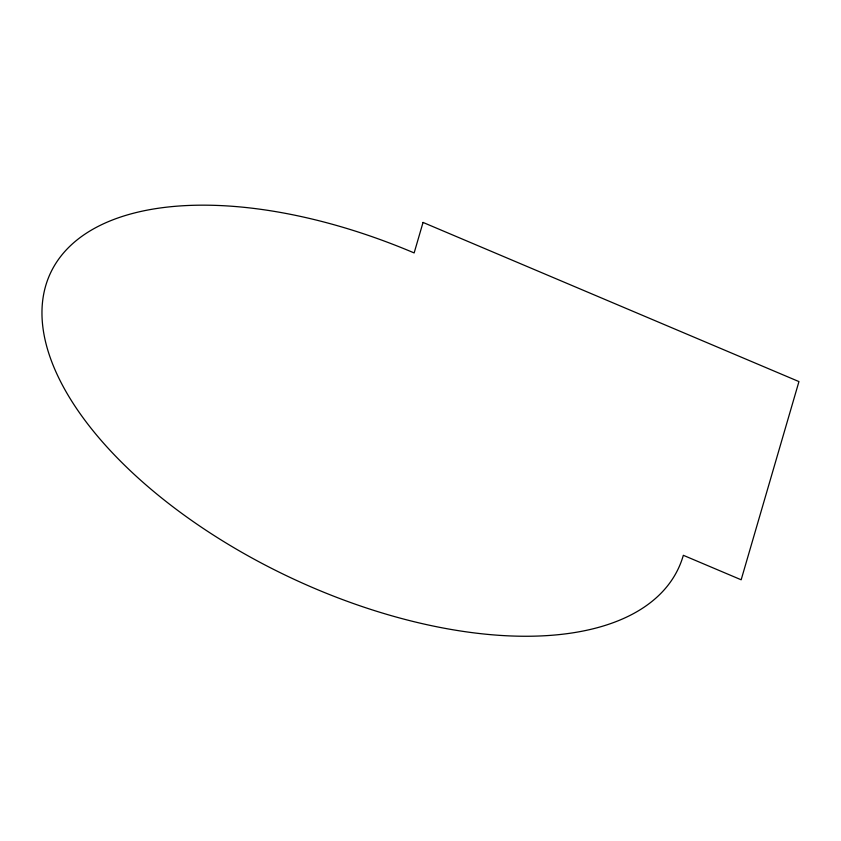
<?xml version="1.0" encoding="UTF-8"?>
<svg xmlns="http://www.w3.org/2000/svg" width="841" height="841" viewBox="0 0 841 841"><rect width="100%" height="100%" fill="white"/><g stroke="black" fill="none" stroke-linecap="round" stroke-linejoin="round"><path stroke-width="1.26" d="M423.044 222.434L414.15 252.931A346.955 173.477 25.2 0 0 45.74 285.635A346.955 173.477 25.2 0 0 315.69 588.879A346.955 173.477 25.2 0 0 683.334 555.302L741.163 579.785L798.95 381.583L423.044 222.434"/></g></svg>
